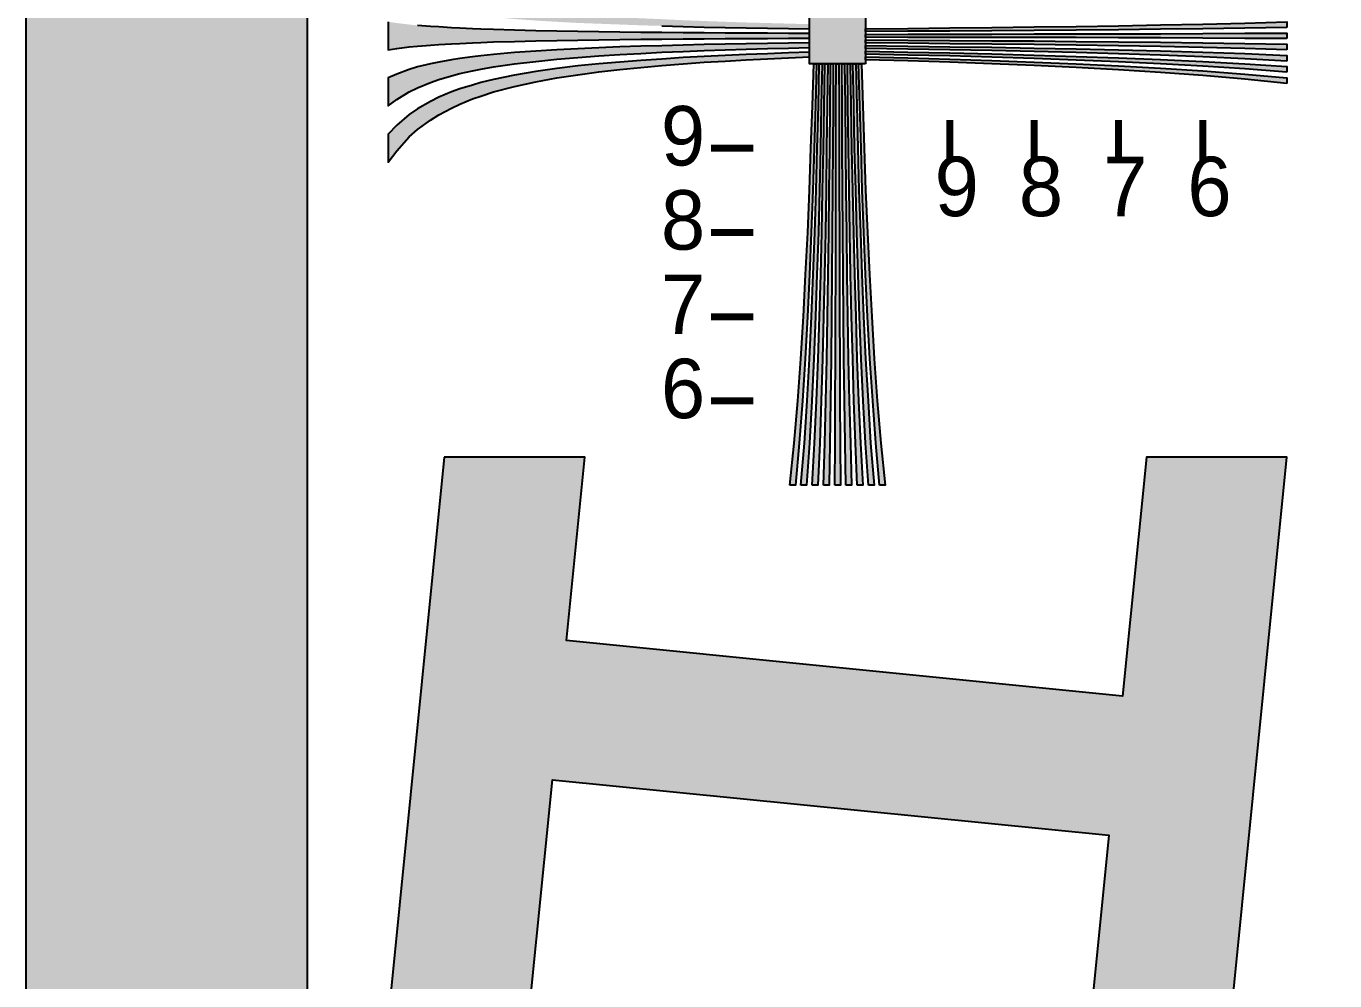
# Model space of a CAD drawing. Header units: millimetres. Extents: x 0 to 420, y 0 to 297.
# Drawn here: x 0 to 115.3, y 127.1 to 211.2 of the extents above; entities that cross this region are included whole.
import ezdxf

# ---------------------------------------------------------------- set-up
doc = ezdxf.new("R2010")
doc.units = ezdxf.units.MM
for name, color, linetype in [('FRAME', 7, 'Continuous'), ('GLUE', 1, 'Continuous'), ('LABELS', 7, 'Continuous'), ('PERIPHERY', 7, 'Continuous'), ('SFR', 7, 'Continuous')]:
    doc.layers.add(name, color=color, linetype=linetype)

msp = doc.modelspace()

# ---------------------------------------------------------------- hatches: boundary and pattern name
at = {"layer": 'FRAME', "true_color": 0x000000}
h = msp.add_hatch(color=7, dxfattribs=at)
h.dxf.hatch_style = 1
h.paths.add_polyline_path([(0, 272.25), (24.75, 272.25), (24.75, 24.75), (0, 24.75), (0, 272.25)])
at = {"layer": 'PERIPHERY', "true_color": 0x000000}
h = msp.add_hatch(color=7, dxfattribs=at)
h.dxf.hatch_style = 1
h.paths.add_polyline_path([(31.9, 214.09), (32.65, 213.75), (33.76, 213.35), (34.5, 213.12), (35.62, 212.85), (36.36, 212.7), (37.47, 212.49), (38.21, 212.38), (39.33, 212.23), (40.07, 212.15), (41.18, 212.02), (43.04, 211.86), (44.9, 211.72), (46.75, 211.61), (48.61, 211.51), (50.47, 211.44), (52.32, 211.37), (54.18, 211.3), (56.03, 211.25), (57.89, 211.2), (59.75, 211.15), (61.6, 211.12), (63.46, 211.08), (65.32, 211.06), (67.17, 211.02), (69.03, 210.99), (69.03, 211.4), (67.17, 211.45), (65.32, 211.5), (63.46, 211.55), (61.6, 211.61), (59.75, 211.68), (57.89, 211.75), (56.03, 211.84), (54.18, 211.92), (52.32, 212.02), (50.47, 212.15), (48.61, 212.28), (46.75, 212.44), (44.9, 212.63), (43.04, 212.85), (41.18, 213.12), (40.07, 213.32), (39.33, 213.47), (38.21, 213.72), (37.47, 213.92), (36.36, 214.25), (35.62, 214.5), (34.5, 214.95), (33.76, 215.33), (32.65, 216.01), (31.9, 216.56), (31.9, 214.09), (31.9, 214.09)])
h = msp.add_hatch(color=7, dxfattribs=at)
h.dxf.hatch_style = 1
h.paths.add_polyline_path([(73.98, 207.9), (69.03, 207.9), (69.03, 212.85), (73.98, 212.85), (73.98, 207.9)])
h = msp.add_hatch(color=7, dxfattribs=at)
h.dxf.hatch_style = 1
h.paths.add_polyline_path([(31.9, 209.14), (32.65, 209.25), (33.76, 209.39), (34.5, 209.46), (35.62, 209.55), (36.36, 209.61), (37.47, 209.67), (38.21, 209.71), (39.33, 209.76), (40.07, 209.78), (41.18, 209.83), (43.04, 209.88), (44.9, 209.93), (46.75, 209.97), (48.61, 209.99), (50.47, 210.02), (52.32, 210.04), (54.18, 210.07), (56.03, 210.08), (57.89, 210.1), (59.75, 210.12), (61.6, 210.13), (63.46, 210.14), (65.32, 210.15), (67.17, 210.17), (69.03, 210.17), (69.03, 210.59), (67.17, 210.59), (65.32, 210.6), (63.46, 210.61), (61.6, 210.62), (59.75, 210.64), (57.89, 210.65), (56.03, 210.67), (54.18, 210.68), (52.32, 210.71), (50.47, 210.74), (48.61, 210.76), (46.75, 210.78), (44.9, 210.82), (43.04, 210.87), (41.18, 210.92), (40.07, 210.97), (39.33, 210.99), (38.21, 211.04), (37.47, 211.08), (36.36, 211.16), (35.62, 211.21), (34.5, 211.29), (33.76, 211.37), (32.65, 211.5), (31.9, 211.61), (31.9, 209.14), (31.9, 209.14)])
h = msp.add_hatch(color=7, dxfattribs=at)
h.dxf.hatch_style = 1
h.paths.add_polyline_path([(111.1, 211.12), (107.39, 211.06), (103.68, 211), (99.97, 210.95), (96.25, 210.91), (92.54, 210.87), (88.83, 210.85), (85.11, 210.81), (81.4, 210.79), (77.69, 210.77), (73.98, 210.75), (73.98, 211), (77.69, 211.03), (81.4, 211.07), (85.11, 211.11), (88.83, 211.16), (92.54, 211.21), (96.25, 211.25), (99.97, 211.33), (103.68, 211.4), (107.39, 211.5), (111.1, 211.61), (111.1, 211.12)])
h = msp.add_hatch(color=7, dxfattribs=at)
h.dxf.hatch_style = 1
h.paths.add_polyline_path([(111.1, 210.13), (107.39, 210.15), (103.68, 210.17), (99.97, 210.19), (96.25, 210.2), (92.54, 210.22), (88.83, 210.23), (85.11, 210.23), (81.4, 210.24), (77.69, 210.24), (73.98, 210.25), (73.98, 210.5), (77.69, 210.51), (81.4, 210.51), (85.11, 210.53), (88.83, 210.54), (92.54, 210.54), (96.25, 210.55), (99.97, 210.56), (103.68, 210.59), (107.39, 210.6), (111.1, 210.62), (111.1, 210.13)])
h = msp.add_hatch(color=7, dxfattribs=at)
h.dxf.hatch_style = 1
h.paths.add_polyline_path([(111.1, 209.14), (107.39, 209.25), (103.68, 209.35), (99.97, 209.42), (96.25, 209.5), (92.54, 209.55), (88.83, 209.61), (85.11, 209.65), (81.4, 209.68), (77.69, 209.72), (73.98, 209.76), (73.98, 210.01), (77.69, 209.98), (81.4, 209.97), (85.11, 209.94), (88.83, 209.92), (92.54, 209.88), (96.25, 209.85), (99.97, 209.81), (103.68, 209.76), (107.39, 209.7), (111.1, 209.63), (111.1, 209.14)])
h = msp.add_hatch(color=7, dxfattribs=at)
h.dxf.hatch_style = 1
h.paths.add_polyline_path([(31.9, 204.19), (32.65, 204.75), (33.76, 205.43), (34.5, 205.8), (35.62, 206.26), (36.36, 206.52), (37.47, 206.84), (38.21, 207.04), (39.33, 207.28), (40.07, 207.43), (41.18, 207.63), (43.04, 207.9), (44.9, 208.12), (46.75, 208.31), (48.61, 208.47), (50.47, 208.61), (52.32, 208.73), (54.18, 208.83), (56.03, 208.92), (57.89, 209), (59.75, 209.08), (61.6, 209.14), (63.46, 209.2), (65.32, 209.25), (67.17, 209.3), (69.03, 209.35), (69.03, 209.76), (67.17, 209.73), (65.32, 209.7), (63.46, 209.67), (61.6, 209.63), (59.75, 209.6), (57.89, 209.55), (56.03, 209.5), (54.18, 209.45), (52.32, 209.39), (50.47, 209.31), (48.61, 209.24), (46.75, 209.14), (44.9, 209.03), (43.04, 208.89), (41.18, 208.73), (40.07, 208.61), (39.33, 208.52), (38.21, 208.37), (37.47, 208.26), (36.36, 208.06), (35.62, 207.9), (34.5, 207.63), (33.76, 207.41), (32.65, 207), (31.9, 206.66), (31.9, 204.19), (31.9, 204.19)])
h = msp.add_hatch(color=7, dxfattribs=at)
h.dxf.hatch_style = 1
h.paths.add_polyline_path([(31.9, 199.24), (32.65, 200.25), (33.76, 201.47), (34.5, 202.12), (35.62, 202.95), (36.36, 203.42), (37.47, 204.01), (38.21, 204.36), (39.33, 204.81), (40.07, 205.07), (41.18, 205.43), (43.04, 205.92), (44.9, 206.33), (46.75, 206.66), (48.61, 206.95), (50.47, 207.2), (52.32, 207.41), (54.18, 207.59), (56.03, 207.75), (57.89, 207.9), (59.75, 208.04), (61.6, 208.15), (63.46, 208.26), (65.32, 208.35), (67.17, 208.43), (69.03, 208.52), (69.03, 208.93), (67.17, 208.87), (65.32, 208.8), (63.46, 208.73), (61.6, 208.64), (59.75, 208.56), (57.89, 208.45), (56.03, 208.33), (54.18, 208.21), (52.32, 208.06), (50.47, 207.9), (48.61, 207.72), (46.75, 207.49), (44.9, 207.22), (43.04, 206.91), (41.18, 206.53), (40.07, 206.26), (39.33, 206.04), (38.21, 205.7), (37.47, 205.43), (36.36, 204.97), (35.62, 204.6), (34.5, 203.95), (33.76, 203.45), (32.65, 202.51), (31.9, 201.71), (31.9, 199.24), (31.9, 199.24)])
h = msp.add_hatch(color=7, dxfattribs=at)
h.dxf.hatch_style = 1
h.paths.add_polyline_path([(111.1, 208.15), (107.39, 208.35), (103.68, 208.52), (99.97, 208.67), (96.25, 208.78), (92.54, 208.89), (88.83, 208.99), (85.11, 209.07), (81.4, 209.14), (77.69, 209.2), (73.98, 209.26), (73.98, 209.51), (77.69, 209.46), (81.4, 209.41), (85.11, 209.36), (88.83, 209.3), (92.54, 209.23), (96.25, 209.14), (99.97, 209.04), (103.68, 208.93), (107.39, 208.81), (111.1, 208.65), (111.1, 208.15)])
h = msp.add_hatch(color=7, dxfattribs=at)
h.dxf.hatch_style = 1
h.paths.add_polyline_path([(111.1, 207.16), (107.39, 207.46), (103.68, 207.69), (99.97, 207.9), (96.25, 208.08), (92.54, 208.24), (88.83, 208.37), (85.11, 208.48), (81.4, 208.6), (77.69, 208.68), (73.98, 208.77), (73.98, 209.02), (77.69, 208.94), (81.4, 208.87), (85.11, 208.78), (88.83, 208.68), (92.54, 208.56), (96.25, 208.43), (99.97, 208.29), (103.68, 208.11), (107.39, 207.9), (111.1, 207.66), (111.1, 207.16)])
h = msp.add_hatch(color=7, dxfattribs=at)
h.dxf.hatch_style = 1
h.paths.add_polyline_path([(67.29, 170.78), (67.68, 174.49), (68, 178.2), (68.26, 181.91), (68.49, 185.63), (68.69, 189.34), (68.88, 193.05), (69.03, 196.76), (69.16, 200.48), (69.29, 204.19), (69.4, 207.9), (69.65, 207.9), (69.55, 204.19), (69.43, 200.48), (69.32, 196.76), (69.19, 193.05), (69.03, 189.34), (68.85, 185.63), (68.64, 181.91), (68.41, 178.2), (68.12, 174.49), (67.79, 170.78), (67.29, 170.78)])
h = msp.add_hatch(color=7, dxfattribs=at)
h.dxf.hatch_style = 1
h.paths.add_polyline_path([(68.28, 170.78), (68.58, 174.49), (68.82, 178.2), (69.03, 181.91), (69.2, 185.63), (69.36, 189.34), (69.5, 193.05), (69.61, 196.76), (69.72, 200.48), (69.81, 204.19), (69.89, 207.9), (70.14, 207.9), (70.07, 204.19), (69.99, 200.48), (69.9, 196.76), (69.81, 193.05), (69.68, 189.34), (69.56, 185.63), (69.41, 181.91), (69.24, 178.2), (69.03, 174.49), (68.78, 170.78), (68.28, 170.78)])
h = msp.add_hatch(color=7, dxfattribs=at)
h.dxf.hatch_style = 1
h.paths.add_polyline_path([(69.27, 170.78), (69.47, 174.49), (69.64, 178.2), (69.79, 181.91), (69.9, 185.63), (70.02, 189.34), (70.12, 193.05), (70.19, 196.76), (70.26, 200.48), (70.33, 204.19), (70.39, 207.9), (70.64, 207.9), (70.59, 204.19), (70.54, 200.48), (70.49, 196.76), (70.43, 193.05), (70.35, 189.34), (70.26, 185.63), (70.17, 181.91), (70.05, 178.2), (69.93, 174.49), (69.77, 170.78), (69.27, 170.78)])
h = msp.add_hatch(color=7, dxfattribs=at)
h.dxf.hatch_style = 1
h.paths.add_polyline_path([(70.26, 170.78), (70.38, 174.49), (70.47, 178.2), (70.55, 181.91), (70.62, 185.63), (70.67, 189.34), (70.73, 193.05), (70.77, 196.76), (70.81, 200.48), (70.85, 204.19), (70.88, 207.9), (71.13, 207.9), (71.11, 204.19), (71.09, 200.48), (71.07, 196.76), (71.04, 193.05), (71.01, 189.34), (70.97, 185.63), (70.93, 181.91), (70.88, 178.2), (70.82, 174.49), (70.76, 170.78), (70.26, 170.78)])
h = msp.add_hatch(color=7, dxfattribs=at)
h.dxf.hatch_style = 1
h.paths.add_polyline_path([(71.25, 170.78), (71.28, 174.49), (71.29, 178.2), (71.32, 181.91), (71.33, 185.63), (71.34, 189.34), (71.35, 193.05), (71.35, 196.76), (71.36, 200.48), (71.36, 204.19), (71.38, 207.9), (71.62, 207.9), (71.64, 204.19), (71.64, 200.48), (71.65, 196.76), (71.66, 193.05), (71.66, 189.34), (71.67, 185.63), (71.69, 181.91), (71.71, 178.2), (71.72, 174.49), (71.75, 170.78), (71.25, 170.78)])
h = msp.add_hatch(color=7, dxfattribs=at)
h.dxf.hatch_style = 1
h.paths.add_polyline_path([(72.24, 170.78), (72.18, 174.49), (72.12, 178.2), (72.07, 181.91), (72.03, 185.63), (72, 189.34), (71.97, 193.05), (71.93, 196.76), (71.91, 200.48), (71.9, 204.19), (71.87, 207.9), (72.12, 207.9), (72.16, 204.19), (72.19, 200.48), (72.23, 196.76), (72.28, 193.05), (72.33, 189.34), (72.38, 185.63), (72.45, 181.91), (72.53, 178.2), (72.63, 174.49), (72.74, 170.78), (72.24, 170.78)])
h = msp.add_hatch(color=7, dxfattribs=at)
h.dxf.hatch_style = 1
h.paths.add_polyline_path([(73.23, 170.78), (73.07, 174.49), (72.95, 178.2), (72.84, 181.91), (72.74, 185.63), (72.65, 189.34), (72.59, 193.05), (72.52, 196.76), (72.47, 200.48), (72.42, 204.19), (72.37, 207.9), (72.61, 207.9), (72.68, 204.19), (72.74, 200.48), (72.81, 196.76), (72.9, 193.05), (72.99, 189.34), (73.1, 185.63), (73.21, 181.91), (73.36, 178.2), (73.53, 174.49), (73.73, 170.78), (73.23, 170.78)])
h = msp.add_hatch(color=7, dxfattribs=at)
h.dxf.hatch_style = 1
h.paths.add_polyline_path([(74.22, 170.78), (73.98, 174.49), (73.77, 178.2), (73.59, 181.91), (73.44, 185.63), (73.32, 189.34), (73.21, 193.05), (73.1, 196.76), (73.01, 200.48), (72.94, 204.19), (72.86, 207.9), (73.11, 207.9), (73.2, 204.19), (73.28, 200.48), (73.39, 196.76), (73.52, 193.05), (73.64, 189.34), (73.8, 185.63), (73.98, 181.91), (74.19, 178.2), (74.42, 174.49), (74.72, 170.78), (74.22, 170.78)])
h = msp.add_hatch(color=7, dxfattribs=at)
h.dxf.hatch_style = 1
h.paths.add_polyline_path([(75.21, 170.78), (74.88, 174.49), (74.6, 178.2), (74.36, 181.91), (74.15, 185.63), (73.98, 189.34), (73.83, 193.05), (73.68, 196.76), (73.57, 200.48), (73.46, 204.19), (73.36, 207.9), (73.6, 207.9), (73.72, 204.19), (73.84, 200.48), (73.98, 196.76), (74.14, 193.05), (74.31, 189.34), (74.51, 185.63), (74.74, 181.91), (75, 178.2), (75.33, 174.49), (75.71, 170.78), (75.21, 170.78)])
h = msp.add_hatch(color=7, dxfattribs=at)
h.dxf.hatch_style = 1
h.paths.add_polyline_path([(111.1, 206.17), (107.39, 206.55), (103.68, 206.88), (99.97, 207.13), (96.25, 207.37), (92.54, 207.57), (88.83, 207.75), (85.11, 207.9), (81.4, 208.04), (77.69, 208.16), (73.98, 208.27), (73.98, 208.52), (77.69, 208.42), (81.4, 208.31), (85.11, 208.2), (88.83, 208.06), (92.54, 207.9), (96.25, 207.73), (99.97, 207.52), (103.68, 207.28), (107.39, 207), (111.1, 206.67), (111.1, 206.17)])
at = {"layer": 'SFR', "true_color": 0x000000}
h = msp.add_hatch(color=7, dxfattribs=at)
h.dxf.hatch_style = 1
h.paths.add_polyline_path([(36.85, 173.25), (31.9, 123.75), (44.28, 123.75), (46.39, 144.82), (95.4, 139.92), (93.78, 123.75), (106.15, 123.75), (111.1, 173.25), (98.73, 173.25), (96.62, 152.17), (47.61, 157.08), (49.23, 173.25), (36.85, 173.25), (36.85, 173.25)])

# ---------------------------------------------------------------- linework, layer by layer
at = {"layer": 'FRAME', "color": 250}
msp.add_lwpolyline([(0, 272.25), (24.75, 272.25), (24.75, 24.75), (0, 24.75), (0, 272.25)], close=True, dxfattribs=at)
at = {"layer": 'FRAME', "color": 250, "true_color": 0x000000}
for points in [[(0, 272.25), (0, 24.75), (24.75, 24.75)], [(24.75, 24.75), (24.75, 272.25), (0, 272.25)]]:
    msp.add_solid(points, dxfattribs=at)
at = {"layer": 'GLUE', "color": 1, "lineweight": 18}
msp.add_lwpolyline([(0, 0), (420, 0), (420, 297), (0, 297), (0, 0)], dxfattribs=at)
at = {"layer": 'PERIPHERY', "color": 250}
for points in [[(73.98, 207.9), (69.03, 207.9), (69.03, 212.85), (73.98, 212.85), (73.98, 207.9)], [(111.1, 211.12), (107.39, 211.06), (103.68, 211), (99.97, 210.95), (96.25, 210.91), (92.54, 210.87), (88.83, 210.85), (85.11, 210.81), (81.4, 210.79), (77.69, 210.77), (73.98, 210.75), (73.98, 211), (77.69, 211.03), (81.4, 211.07), (85.11, 211.11), (88.83, 211.16), (92.54, 211.21), (96.25, 211.25), (99.97, 211.33), (103.68, 211.4), (107.39, 211.5), (111.1, 211.61), (111.1, 211.12)], [(111.1, 210.13), (107.39, 210.15), (103.68, 210.17), (99.97, 210.19), (96.25, 210.2), (92.54, 210.22), (88.83, 210.23), (85.11, 210.23), (81.4, 210.24), (77.69, 210.24), (73.98, 210.25), (73.98, 210.5), (77.69, 210.51), (81.4, 210.51), (85.11, 210.53), (88.83, 210.54), (92.54, 210.54), (96.25, 210.55), (99.97, 210.56), (103.68, 210.59), (107.39, 210.6), (111.1, 210.62), (111.1, 210.13)], [(111.1, 209.14), (107.39, 209.25), (103.68, 209.35), (99.97, 209.42), (96.25, 209.5), (92.54, 209.55), (88.83, 209.61), (85.11, 209.65), (81.4, 209.68), (77.69, 209.72), (73.98, 209.76), (73.98, 210.01), (77.69, 209.98), (81.4, 209.97), (85.11, 209.94), (88.83, 209.92), (92.54, 209.88), (96.25, 209.85), (99.97, 209.81), (103.68, 209.76), (107.39, 209.7), (111.1, 209.63), (111.1, 209.14)], [(31.9, 204.19), (32.65, 204.75), (33.76, 205.43), (34.5, 205.8), (35.62, 206.26), (36.36, 206.52), (37.47, 206.84), (38.21, 207.04), (39.33, 207.28), (40.07, 207.43), (41.18, 207.63), (43.04, 207.9), (44.9, 208.12), (46.75, 208.31), (48.61, 208.47), (50.47, 208.61), (52.32, 208.73), (54.18, 208.83), (56.03, 208.92), (57.89, 209), (59.75, 209.08), (61.6, 209.14), (63.46, 209.2), (65.32, 209.25), (67.17, 209.3), (69.03, 209.35), (69.03, 209.76), (67.17, 209.73), (65.32, 209.7), (63.46, 209.67), (61.6, 209.63), (59.75, 209.6), (57.89, 209.55), (56.03, 209.5), (54.18, 209.45), (52.32, 209.39), (50.47, 209.31), (48.61, 209.24), (46.75, 209.14), (44.9, 209.03), (43.04, 208.89), (41.18, 208.73), (40.07, 208.61), (39.33, 208.52), (38.21, 208.37), (37.47, 208.26), (36.36, 208.06), (35.62, 207.9), (34.5, 207.63), (33.76, 207.41), (32.65, 207), (31.9, 206.66), (31.9, 204.19), (31.9, 204.19)], [(31.9, 199.24), (32.65, 200.25), (33.76, 201.47), (34.5, 202.12), (35.62, 202.95), (36.36, 203.42), (37.47, 204.01), (38.21, 204.36), (39.33, 204.81), (40.07, 205.07), (41.18, 205.43), (43.04, 205.92), (44.9, 206.33), (46.75, 206.66), (48.61, 206.95), (50.47, 207.2), (52.32, 207.41), (54.18, 207.59), (56.03, 207.75), (57.89, 207.9), (59.75, 208.04), (61.6, 208.15), (63.46, 208.26), (65.32, 208.35), (67.17, 208.43), (69.03, 208.52), (69.03, 208.93), (67.17, 208.87), (65.32, 208.8), (63.46, 208.73), (61.6, 208.64), (59.75, 208.56), (57.89, 208.45), (56.03, 208.33), (54.18, 208.21), (52.32, 208.06), (50.47, 207.9), (48.61, 207.72), (46.75, 207.49), (44.9, 207.22), (43.04, 206.91), (41.18, 206.53), (40.07, 206.26), (39.33, 206.04), (38.21, 205.7), (37.47, 205.43), (36.36, 204.97), (35.62, 204.6), (34.5, 203.95), (33.76, 203.45), (32.65, 202.51), (31.9, 201.71), (31.9, 199.24), (31.9, 199.24)], [(111.1, 208.15), (107.39, 208.35), (103.68, 208.52), (99.97, 208.67), (96.25, 208.78), (92.54, 208.89), (88.83, 208.99), (85.11, 209.07), (81.4, 209.14), (77.69, 209.2), (73.98, 209.26), (73.98, 209.51), (77.69, 209.46), (81.4, 209.41), (85.11, 209.36), (88.83, 209.3), (92.54, 209.23), (96.25, 209.14), (99.97, 209.04), (103.68, 208.93), (107.39, 208.81), (111.1, 208.65), (111.1, 208.15)], [(111.1, 207.16), (107.39, 207.46), (103.68, 207.69), (99.97, 207.9), (96.25, 208.08), (92.54, 208.24), (88.83, 208.37), (85.11, 208.48), (81.4, 208.6), (77.69, 208.68), (73.98, 208.77), (73.98, 209.02), (77.69, 208.94), (81.4, 208.87), (85.11, 208.78), (88.83, 208.68), (92.54, 208.56), (96.25, 208.43), (99.97, 208.29), (103.68, 208.11), (107.39, 207.9), (111.1, 207.66), (111.1, 207.16)], [(67.29, 170.78), (67.68, 174.49), (68, 178.2), (68.26, 181.91), (68.49, 185.63), (68.69, 189.34), (68.88, 193.05), (69.03, 196.76), (69.16, 200.48), (69.29, 204.19), (69.4, 207.9), (69.65, 207.9), (69.55, 204.19), (69.43, 200.48), (69.32, 196.76), (69.19, 193.05), (69.03, 189.34), (68.85, 185.63), (68.64, 181.91), (68.41, 178.2), (68.12, 174.49), (67.79, 170.78), (67.29, 170.78)], [(68.28, 170.78), (68.58, 174.49), (68.82, 178.2), (69.03, 181.91), (69.2, 185.63), (69.36, 189.34), (69.5, 193.05), (69.61, 196.76), (69.72, 200.48), (69.81, 204.19), (69.89, 207.9), (70.14, 207.9), (70.07, 204.19), (69.99, 200.48), (69.9, 196.76), (69.81, 193.05), (69.68, 189.34), (69.56, 185.63), (69.41, 181.91), (69.24, 178.2), (69.03, 174.49), (68.78, 170.78), (68.28, 170.78)], [(69.27, 170.78), (69.47, 174.49), (69.64, 178.2), (69.79, 181.91), (69.9, 185.63), (70.02, 189.34), (70.12, 193.05), (70.19, 196.76), (70.26, 200.48), (70.33, 204.19), (70.39, 207.9), (70.64, 207.9), (70.59, 204.19), (70.54, 200.48), (70.49, 196.76), (70.43, 193.05), (70.35, 189.34), (70.26, 185.63), (70.17, 181.91), (70.05, 178.2), (69.93, 174.49), (69.77, 170.78), (69.27, 170.78)], [(70.26, 170.78), (70.38, 174.49), (70.47, 178.2), (70.55, 181.91), (70.62, 185.63), (70.67, 189.34), (70.73, 193.05), (70.77, 196.76), (70.81, 200.48), (70.85, 204.19), (70.88, 207.9), (71.13, 207.9), (71.11, 204.19), (71.09, 200.48), (71.07, 196.76), (71.04, 193.05), (71.01, 189.34), (70.97, 185.63), (70.93, 181.91), (70.88, 178.2), (70.82, 174.49), (70.76, 170.78), (70.26, 170.78)], [(71.25, 170.78), (71.28, 174.49), (71.29, 178.2), (71.32, 181.91), (71.33, 185.63), (71.34, 189.34), (71.35, 193.05), (71.35, 196.76), (71.36, 200.48), (71.36, 204.19), (71.38, 207.9), (71.62, 207.9), (71.64, 204.19), (71.64, 200.48), (71.65, 196.76), (71.66, 193.05), (71.66, 189.34), (71.67, 185.63), (71.69, 181.91), (71.71, 178.2), (71.72, 174.49), (71.75, 170.78), (71.25, 170.78)], [(72.24, 170.78), (72.18, 174.49), (72.12, 178.2), (72.07, 181.91), (72.03, 185.63), (72, 189.34), (71.97, 193.05), (71.93, 196.76), (71.91, 200.48), (71.9, 204.19), (71.87, 207.9), (72.12, 207.9), (72.16, 204.19), (72.19, 200.48), (72.23, 196.76), (72.28, 193.05), (72.33, 189.34), (72.38, 185.63), (72.45, 181.91), (72.53, 178.2), (72.63, 174.49), (72.74, 170.78), (72.24, 170.78)], [(73.23, 170.78), (73.07, 174.49), (72.95, 178.2), (72.84, 181.91), (72.74, 185.63), (72.65, 189.34), (72.59, 193.05), (72.52, 196.76), (72.47, 200.48), (72.42, 204.19), (72.37, 207.9), (72.61, 207.9), (72.68, 204.19), (72.74, 200.48), (72.81, 196.76), (72.9, 193.05), (72.99, 189.34), (73.1, 185.63), (73.21, 181.91), (73.36, 178.2), (73.53, 174.49), (73.73, 170.78), (73.23, 170.78)], [(74.22, 170.78), (73.98, 174.49), (73.77, 178.2), (73.59, 181.91), (73.44, 185.63), (73.32, 189.34), (73.21, 193.05), (73.1, 196.76), (73.01, 200.48), (72.94, 204.19), (72.86, 207.9), (73.11, 207.9), (73.2, 204.19), (73.28, 200.48), (73.39, 196.76), (73.52, 193.05), (73.64, 189.34), (73.8, 185.63), (73.98, 181.91), (74.19, 178.2), (74.42, 174.49), (74.72, 170.78), (74.22, 170.78)], [(75.21, 170.78), (74.88, 174.49), (74.6, 178.2), (74.36, 181.91), (74.15, 185.63), (73.98, 189.34), (73.83, 193.05), (73.68, 196.76), (73.57, 200.48), (73.46, 204.19), (73.36, 207.9), (73.6, 207.9), (73.72, 204.19), (73.84, 200.48), (73.98, 196.76), (74.14, 193.05), (74.31, 189.34), (74.51, 185.63), (74.74, 181.91), (75, 178.2), (75.33, 174.49), (75.71, 170.78), (75.21, 170.78)], [(111.1, 206.17), (107.39, 206.55), (103.68, 206.88), (99.97, 207.13), (96.25, 207.37), (92.54, 207.57), (88.83, 207.75), (85.11, 207.9), (81.4, 208.04), (77.69, 208.16), (73.98, 208.27), (73.98, 208.52), (77.69, 208.42), (81.4, 208.31), (85.11, 208.2), (88.83, 208.06), (92.54, 207.9), (96.25, 207.73), (99.97, 207.52), (103.68, 207.28), (107.39, 207), (111.1, 206.67), (111.1, 206.17)]]:
    msp.add_lwpolyline(points, close=True, dxfattribs=at)
for points in [[(31.9, 211.61), (31.9, 209.14), (31.9, 209.14), (31.9, 209.14), (32.65, 209.25), (33.76, 209.39), (34.5, 209.46), (35.62, 209.55), (36.36, 209.61), (37.47, 209.67), (38.21, 209.71), (39.33, 209.76), (40.07, 209.78), (41.18, 209.83), (43.04, 209.88), (44.9, 209.93), (46.75, 209.97), (48.61, 209.99), (50.47, 210.02), (52.32, 210.04), (54.18, 210.07), (56.03, 210.08), (57.89, 210.1), (59.75, 210.12), (61.6, 210.13), (63.46, 210.14), (65.32, 210.15), (67.17, 210.17), (69.03, 210.17), (69.03, 210.59), (67.17, 210.59), (65.32, 210.6), (63.46, 210.61), (61.6, 210.62), (59.75, 210.64), (57.89, 210.65), (56.03, 210.67), (54.18, 210.68), (52.32, 210.71), (50.47, 210.74), (48.61, 210.76), (46.75, 210.78), (44.9, 210.82), (43.04, 210.87), (41.18, 210.92), (40.07, 210.97), (39.33, 210.99), (38.21, 211.04), (37.47, 211.08), (36.36, 211.16), (35.62, 211.21), (34.5, 211.29)], [(56.03, 211.25), (57.89, 211.2), (59.75, 211.15), (61.6, 211.12), (63.46, 211.08), (65.32, 211.06), (67.17, 211.02), (69.03, 210.99), (69.03, 211.4)]]:
    msp.add_lwpolyline(points, dxfattribs=at)
at = {"layer": 'PERIPHERY', "color": 250, "lineweight": 35, "const_width": 0.619}
for points in [[(81.4, 199.24), (81.4, 202.95)], [(88.83, 199.24), (88.83, 202.95)], [(96.25, 199.24), (96.25, 202.95)], [(103.68, 199.24), (103.68, 202.95)], [(60.36, 200.48), (64.08, 200.48)], [(60.36, 193.05), (64.08, 193.05)], [(60.36, 185.62), (64.08, 185.62)], [(60.36, 178.2), (64.08, 178.2)]]:
    msp.add_lwpolyline(points, dxfattribs=at)
at = {"layer": 'PERIPHERY', "color": 250, "true_color": 0x000000}
for points in [[(73.98, 207.9), (73.98, 212.85), (69.03, 212.85)], [(69.03, 212.85), (69.03, 207.9), (73.98, 207.9)], [(31.9, 209.14), (32.65, 211.5), (31.9, 211.61)], [(31.9, 209.14), (33.76, 211.37), (32.65, 211.5)], [(31.9, 209.14), (34.5, 211.29), (33.76, 211.37)], [(31.9, 209.14), (35.62, 211.21), (34.5, 211.29)], [(31.9, 209.14), (36.36, 211.16), (35.62, 211.21)], [(31.9, 209.14), (37.47, 211.08), (36.36, 211.16)], [(31.9, 209.14), (38.21, 211.04), (37.47, 211.08)], [(56.03, 211.25), (69.03, 210.99), (69.03, 211.4)], [(56.03, 211.25), (57.89, 211.2), (61.6, 211.12)], [(56.03, 211.25), (61.6, 211.12), (63.46, 211.08)], [(56.03, 211.25), (63.46, 211.08), (65.32, 211.06)], [(56.03, 211.25), (65.32, 211.06), (67.17, 211.02)], [(56.03, 211.25), (67.17, 211.02), (69.03, 210.99)], [(57.89, 211.2), (59.75, 211.15), (61.6, 211.12)], [(111.1, 211.12), (77.69, 211.03), (73.98, 211)], [(111.1, 211.12), (73.98, 211), (73.98, 210.75)], [(111.1, 211.12), (73.98, 210.75), (77.69, 210.77)], [(111.1, 211.12), (81.4, 211.07), (77.69, 211.03)], [(111.1, 211.12), (77.69, 210.77), (81.4, 210.79)], [(111.1, 211.12), (85.11, 211.11), (81.4, 211.07)], [(111.1, 211.12), (81.4, 210.79), (85.11, 210.81)], [(111.1, 211.12), (88.83, 211.16), (85.11, 211.11)], [(111.1, 211.12), (85.11, 210.81), (88.83, 210.85)], [(111.1, 211.12), (92.54, 211.21), (88.83, 211.16)], [(111.1, 211.12), (88.83, 210.85), (92.54, 210.87)], [(111.1, 211.12), (96.25, 211.25), (92.54, 211.21)], [(111.1, 211.12), (92.54, 210.87), (96.25, 210.91)], [(111.1, 211.12), (99.97, 211.33), (96.25, 211.25)], [(111.1, 211.12), (96.25, 210.91), (99.97, 210.95)], [(111.1, 211.12), (103.68, 211.4), (99.97, 211.33)], [(111.1, 211.12), (99.97, 210.95), (103.68, 211)], [(111.1, 211.12), (107.39, 211.5), (103.68, 211.4)], [(103.68, 211), (107.39, 211.06), (111.1, 211.12)], [(111.1, 211.12), (111.1, 211.61), (107.39, 211.5)], [(31.9, 209.14), (39.33, 210.99), (38.21, 211.04)], [(31.9, 209.14), (40.07, 210.97), (39.33, 210.99)], [(31.9, 209.14), (41.18, 210.92), (40.07, 210.97)], [(31.9, 209.14), (43.04, 210.87), (41.18, 210.92)], [(31.9, 209.14), (32.65, 209.25), (43.04, 210.87)], [(32.65, 209.25), (44.9, 210.82), (43.04, 210.87)], [(32.65, 209.25), (33.76, 209.39), (44.9, 210.82)], [(33.76, 209.39), (46.75, 210.78), (44.9, 210.82)], [(33.76, 209.39), (34.5, 209.46), (46.75, 210.78)], [(34.5, 209.46), (48.61, 210.76), (46.75, 210.78)], [(34.5, 209.46), (36.36, 209.61), (48.61, 210.76)], [(36.36, 209.61), (50.47, 210.74), (48.61, 210.76)], [(36.36, 209.61), (52.32, 210.71), (50.47, 210.74)], [(36.36, 209.61), (54.18, 210.68), (52.32, 210.71)], [(36.36, 209.61), (37.47, 209.67), (54.18, 210.68)], [(37.47, 209.67), (56.03, 210.67), (54.18, 210.68)], [(37.47, 209.67), (38.21, 209.71), (56.03, 210.67)], [(38.21, 209.71), (57.89, 210.65), (56.03, 210.67)], [(38.21, 209.71), (39.33, 209.76), (57.89, 210.65)], [(39.33, 209.76), (59.75, 210.64), (57.89, 210.65)], [(39.33, 209.76), (41.18, 209.83), (59.75, 210.64)], [(41.18, 209.83), (61.6, 210.62), (59.75, 210.64)], [(41.18, 209.83), (63.46, 210.61), (61.6, 210.62)], [(41.18, 209.83), (65.32, 210.6), (63.46, 210.61)], [(41.18, 209.83), (67.17, 210.59), (65.32, 210.6)], [(41.18, 209.83), (43.04, 209.88), (69.03, 210.59)], [(41.18, 209.83), (69.03, 210.59), (67.17, 210.59)], [(43.04, 209.88), (44.9, 209.93), (69.03, 210.59)], [(44.9, 209.93), (46.75, 209.97), (69.03, 210.59)], [(46.75, 209.97), (48.61, 209.99), (69.03, 210.59)], [(48.61, 209.99), (50.47, 210.02), (69.03, 210.59)], [(50.47, 210.02), (52.32, 210.04), (69.03, 210.59)], [(52.32, 210.04), (54.18, 210.07), (69.03, 210.59)], [(54.18, 210.07), (57.89, 210.1), (69.03, 210.59)], [(54.18, 210.07), (56.03, 210.08), (57.89, 210.1)], [(57.89, 210.1), (59.75, 210.12), (69.03, 210.59)], [(59.75, 210.12), (61.6, 210.13), (69.03, 210.59)], [(61.6, 210.13), (63.46, 210.14), (69.03, 210.59)], [(63.46, 210.14), (65.32, 210.15), (69.03, 210.59)], [(65.32, 210.15), (67.17, 210.17), (69.03, 210.59)], [(67.17, 210.17), (69.03, 210.17), (69.03, 210.59)], [(111.1, 210.13), (77.69, 210.51), (73.98, 210.5)], [(73.98, 210.5), (73.98, 210.25), (77.69, 210.24)], [(73.98, 210.5), (77.69, 210.24), (81.4, 210.24)], [(73.98, 210.5), (81.4, 210.24), (85.11, 210.23)], [(73.98, 210.5), (85.11, 210.23), (88.83, 210.23)], [(73.98, 210.5), (88.83, 210.23), (92.54, 210.22)], [(73.98, 210.5), (92.54, 210.22), (96.25, 210.2)], [(73.98, 210.5), (96.25, 210.2), (99.97, 210.19)], [(73.98, 210.5), (99.97, 210.19), (103.68, 210.17)], [(73.98, 210.5), (103.68, 210.17), (107.39, 210.15)], [(73.98, 210.5), (107.39, 210.15), (111.1, 210.13)], [(77.69, 209.98), (73.98, 210.01), (73.98, 209.76)], [(85.11, 209.94), (77.69, 209.98), (73.98, 209.76)], [(85.11, 209.94), (73.98, 209.76), (77.69, 209.72)], [(111.1, 210.13), (81.4, 210.51), (77.69, 210.51)], [(85.11, 209.94), (81.4, 209.97), (77.69, 209.98)], [(85.11, 209.94), (77.69, 209.72), (81.4, 209.68)], [(111.1, 210.13), (85.11, 210.53), (81.4, 210.51)], [(85.11, 209.94), (81.4, 209.68), (85.11, 209.65)], [(111.1, 210.13), (88.83, 210.54), (85.11, 210.53)], [(111.1, 209.14), (88.83, 209.92), (85.11, 209.94)], [(85.11, 209.94), (85.11, 209.65), (88.83, 209.61)], [(85.11, 209.94), (88.83, 209.61), (92.54, 209.55)], [(85.11, 209.94), (92.54, 209.55), (96.25, 209.5)], [(85.11, 209.94), (96.25, 209.5), (99.97, 209.42)], [(85.11, 209.94), (99.97, 209.42), (103.68, 209.35)], [(85.11, 209.94), (103.68, 209.35), (107.39, 209.25)], [(85.11, 209.94), (107.39, 209.25), (111.1, 209.14)], [(111.1, 210.13), (92.54, 210.54), (88.83, 210.54)], [(111.1, 209.14), (92.54, 209.88), (88.83, 209.92)], [(111.1, 210.13), (96.25, 210.55), (92.54, 210.54)], [(111.1, 210.13), (99.97, 210.56), (96.25, 210.55)], [(111.1, 210.13), (103.68, 210.59), (99.97, 210.56)], [(111.1, 210.13), (107.39, 210.6), (103.68, 210.59)], [(111.1, 210.13), (111.1, 210.62), (107.39, 210.6)], [(34.5, 209.46), (35.62, 209.55), (36.36, 209.61)], [(35.62, 206.26), (36.36, 206.52), (43.04, 208.89)], [(35.62, 206.26), (43.04, 208.89), (41.18, 208.73)], [(36.36, 206.52), (37.47, 206.84), (44.9, 209.03)], [(36.36, 206.52), (44.9, 209.03), (43.04, 208.89)], [(37.47, 206.84), (38.21, 207.04), (44.9, 209.03)], [(38.21, 207.04), (39.33, 207.28), (46.75, 209.14)], [(38.21, 207.04), (46.75, 209.14), (44.9, 209.03)], [(39.33, 209.76), (40.07, 209.78), (41.18, 209.83)], [(39.33, 207.28), (40.07, 207.43), (48.61, 209.24)], [(39.33, 207.28), (48.61, 209.24), (46.75, 209.14)], [(40.07, 207.43), (41.18, 207.63), (50.47, 209.31)], [(40.07, 207.43), (50.47, 209.31), (48.61, 209.24)], [(41.18, 207.63), (43.04, 207.9), (52.32, 209.39)], [(41.18, 207.63), (52.32, 209.39), (50.47, 209.31)], [(43.04, 207.9), (44.9, 208.12), (56.03, 209.5)], [(43.04, 207.9), (56.03, 209.5), (54.18, 209.45)], [(43.04, 207.9), (54.18, 209.45), (52.32, 209.39)], [(44.9, 208.12), (46.75, 208.31), (57.89, 209.55)], [(44.9, 208.12), (57.89, 209.55), (56.03, 209.5)], [(46.75, 208.31), (48.61, 208.47), (61.6, 209.63)], [(46.75, 208.31), (61.6, 209.63), (59.75, 209.6)], [(46.75, 208.31), (59.75, 209.6), (57.89, 209.55)], [(48.61, 208.47), (50.47, 208.61), (63.46, 209.67)], [(48.61, 208.47), (63.46, 209.67), (61.6, 209.63)], [(50.47, 208.61), (52.32, 208.73), (67.17, 209.73)], [(50.47, 208.61), (67.17, 209.73), (65.32, 209.7)], [(50.47, 208.61), (65.32, 209.7), (63.46, 209.67)], [(52.32, 208.73), (54.18, 208.83), (69.03, 209.76)], [(52.32, 208.73), (69.03, 209.76), (67.17, 209.73)], [(52.32, 207.41), (54.18, 207.59), (65.32, 208.8)], [(52.32, 207.41), (65.32, 208.8), (63.46, 208.73)], [(54.18, 208.83), (56.03, 208.92), (69.03, 209.76)], [(54.18, 207.59), (56.03, 207.75), (69.03, 208.93)], [(54.18, 207.59), (69.03, 208.93), (67.17, 208.87)], [(54.18, 207.59), (67.17, 208.87), (65.32, 208.8)], [(56.03, 208.92), (57.89, 209), (69.03, 209.76)], [(56.03, 207.75), (57.89, 207.9), (69.03, 208.93)], [(57.89, 209), (59.75, 209.08), (69.03, 209.76)], [(57.89, 207.9), (59.75, 208.04), (69.03, 208.93)], [(59.75, 209.08), (61.6, 209.14), (69.03, 209.76)], [(59.75, 208.04), (61.6, 208.15), (69.03, 208.93)], [(61.6, 209.14), (63.46, 209.2), (69.03, 209.76)], [(61.6, 208.15), (63.46, 208.26), (69.03, 208.93)], [(63.46, 209.2), (69.03, 209.35), (69.03, 209.76)], [(63.46, 209.2), (65.32, 209.25), (69.03, 209.35)], [(63.46, 208.26), (69.03, 208.52), (69.03, 208.93)], [(65.32, 209.25), (67.17, 209.3), (69.03, 209.35)], [(92.54, 209.23), (77.69, 209.46), (73.98, 209.51)], [(92.54, 209.23), (73.98, 209.51), (73.98, 209.26)], [(92.54, 209.23), (73.98, 209.26), (77.69, 209.2)], [(96.25, 208.43), (77.69, 208.94), (73.98, 209.02)], [(96.25, 208.43), (73.98, 209.02), (73.98, 208.77)], [(96.25, 208.43), (73.98, 208.77), (77.69, 208.68)], [(92.54, 209.23), (81.4, 209.41), (77.69, 209.46)], [(92.54, 209.23), (77.69, 209.2), (81.4, 209.14)], [(96.25, 208.43), (81.4, 208.87), (77.69, 208.94)], [(92.54, 209.23), (85.11, 209.36), (81.4, 209.41)], [(92.54, 209.23), (81.4, 209.14), (85.11, 209.07)], [(96.25, 208.43), (85.11, 208.78), (81.4, 208.87)], [(92.54, 209.23), (88.83, 209.3), (85.11, 209.36)], [(92.54, 209.23), (85.11, 209.07), (88.83, 208.99)], [(92.54, 208.56), (88.83, 208.68), (85.11, 208.78)], [(96.25, 208.43), (92.54, 208.56), (85.11, 208.78)], [(92.54, 209.23), (88.83, 208.99), (92.54, 208.89)], [(111.1, 209.14), (96.25, 209.85), (92.54, 209.88)], [(111.1, 208.15), (96.25, 209.14), (92.54, 209.23)], [(92.54, 209.23), (92.54, 208.89), (96.25, 208.78)], [(92.54, 209.23), (96.25, 208.78), (99.97, 208.67)], [(92.54, 209.23), (99.97, 208.67), (103.68, 208.52)], [(92.54, 209.23), (103.68, 208.52), (107.39, 208.35)], [(92.54, 209.23), (107.39, 208.35), (111.1, 208.15)], [(111.1, 209.14), (99.97, 209.81), (96.25, 209.85)], [(111.1, 208.15), (99.97, 209.04), (96.25, 209.14)], [(111.1, 209.14), (103.68, 209.76), (99.97, 209.81)], [(111.1, 208.15), (103.68, 208.93), (99.97, 209.04)], [(111.1, 209.14), (107.39, 209.7), (103.68, 209.76)], [(111.1, 208.15), (107.39, 208.81), (103.68, 208.93)], [(111.1, 209.14), (111.1, 209.63), (107.39, 209.7)], [(111.1, 208.15), (111.1, 208.65), (107.39, 208.81)], [(31.9, 204.19), (32.65, 204.75), (36.36, 208.06)], [(31.9, 204.19), (36.36, 208.06), (35.62, 207.9)], [(31.9, 204.19), (35.62, 207.9), (34.5, 207.63)], [(31.9, 204.19), (34.5, 207.63), (33.76, 207.41)], [(32.65, 204.75), (33.76, 205.43), (38.21, 208.37)], [(32.65, 204.75), (38.21, 208.37), (37.47, 208.26)], [(32.65, 204.75), (37.47, 208.26), (36.36, 208.06)], [(33.76, 205.43), (34.5, 205.8), (40.07, 208.61)], [(33.76, 205.43), (40.07, 208.61), (39.33, 208.52)], [(33.76, 205.43), (39.33, 208.52), (38.21, 208.37)], [(34.5, 205.8), (35.62, 206.26), (41.18, 208.73)], [(34.5, 205.8), (41.18, 208.73), (40.07, 208.61)], [(41.18, 205.43), (43.04, 205.92), (48.61, 207.72)], [(41.18, 205.43), (48.61, 207.72), (46.75, 207.49)], [(43.04, 205.92), (44.9, 206.33), (52.32, 208.06)], [(43.04, 205.92), (52.32, 208.06), (50.47, 207.9)], [(43.04, 205.92), (50.47, 207.9), (48.61, 207.72)], [(44.9, 206.33), (46.75, 206.66), (54.18, 208.21)], [(44.9, 206.33), (54.18, 208.21), (52.32, 208.06)], [(46.75, 206.66), (48.61, 206.95), (57.89, 208.45)], [(46.75, 206.66), (57.89, 208.45), (56.03, 208.33)], [(46.75, 206.66), (56.03, 208.33), (54.18, 208.21)], [(48.61, 206.95), (50.47, 207.2), (59.75, 208.56)], [(48.61, 206.95), (59.75, 208.56), (57.89, 208.45)], [(50.47, 207.2), (52.32, 207.41), (63.46, 208.73)], [(50.47, 207.2), (63.46, 208.73), (61.6, 208.64)], [(50.47, 207.2), (61.6, 208.64), (59.75, 208.56)], [(63.46, 208.26), (67.17, 208.43), (69.03, 208.52)], [(63.46, 208.26), (65.32, 208.35), (67.17, 208.43)], [(68.85, 185.63), (69.55, 204.19), (69.65, 207.9)], [(68.85, 185.63), (69.65, 207.9), (69.4, 207.9)], [(68.85, 185.63), (69.4, 207.9), (69.29, 204.19)], [(69.56, 185.63), (70.07, 204.19), (70.14, 207.9)], [(69.56, 185.63), (70.14, 207.9), (69.89, 207.9)], [(69.56, 185.63), (69.89, 207.9), (69.81, 204.19)], [(70.35, 189.34), (70.39, 207.9), (70.33, 204.19)], [(70.35, 189.34), (70.59, 204.19), (70.64, 207.9)], [(70.35, 189.34), (70.64, 207.9), (70.39, 207.9)], [(71.07, 196.76), (70.88, 207.9), (70.85, 204.19)], [(71.11, 204.19), (71.13, 207.9), (70.88, 207.9)], [(71.07, 196.76), (71.11, 204.19), (70.88, 207.9)], [(71.25, 170.78), (71.64, 204.19), (71.62, 207.9)], [(71.62, 207.9), (71.28, 174.49), (71.25, 170.78)], [(71.62, 207.9), (71.29, 178.2), (71.28, 174.49)], [(71.62, 207.9), (71.32, 181.91), (71.29, 178.2)], [(71.62, 207.9), (71.33, 185.63), (71.32, 181.91)], [(71.62, 207.9), (71.34, 189.34), (71.33, 185.63)], [(71.62, 207.9), (71.35, 193.05), (71.34, 189.34)], [(71.62, 207.9), (71.36, 200.48), (71.35, 196.76)], [(71.62, 207.9), (71.35, 196.76), (71.35, 193.05)], [(71.62, 207.9), (71.38, 207.9), (71.36, 204.19)], [(71.62, 207.9), (71.36, 204.19), (71.36, 200.48)], [(72.24, 170.78), (72.12, 207.9), (71.87, 207.9)], [(72.24, 170.78), (71.87, 207.9), (71.9, 204.19)], [(72.24, 170.78), (72.16, 204.19), (72.12, 207.9)], [(73.23, 170.78), (72.61, 207.9), (72.37, 207.9)], [(73.23, 170.78), (72.37, 207.9), (72.42, 204.19)], [(73.23, 170.78), (72.68, 204.19), (72.61, 207.9)], [(73.2, 204.19), (73.11, 207.9), (72.86, 207.9)], [(73.28, 200.48), (73.2, 204.19), (72.86, 207.9)], [(73.39, 196.76), (73.28, 200.48), (72.86, 207.9)], [(74.22, 170.78), (73.39, 196.76), (72.86, 207.9)], [(74.22, 170.78), (72.86, 207.9), (72.94, 204.19)], [(73.72, 204.19), (73.6, 207.9), (73.36, 207.9)], [(73.84, 200.48), (73.72, 204.19), (73.36, 207.9)], [(73.98, 196.76), (73.84, 200.48), (73.36, 207.9)], [(74.14, 193.05), (73.98, 196.76), (73.36, 207.9)], [(74.31, 189.34), (74.14, 193.05), (73.36, 207.9)], [(75.21, 170.78), (74.31, 189.34), (73.36, 207.9)], [(75.21, 170.78), (73.36, 207.9), (73.46, 204.19)], [(96.25, 207.73), (77.69, 208.42), (73.98, 208.52)], [(96.25, 207.73), (73.98, 208.52), (73.98, 208.27)], [(96.25, 207.73), (73.98, 208.27), (77.69, 208.16)], [(96.25, 208.43), (77.69, 208.68), (81.4, 208.6)], [(96.25, 207.73), (81.4, 208.31), (77.69, 208.42)], [(96.25, 207.73), (77.69, 208.16), (81.4, 208.04)], [(96.25, 208.43), (81.4, 208.6), (85.11, 208.48)], [(96.25, 207.73), (85.11, 208.2), (81.4, 208.31)], [(96.25, 207.73), (81.4, 208.04), (85.11, 207.9)], [(96.25, 208.43), (85.11, 208.48), (88.83, 208.37)], [(96.25, 207.73), (88.83, 208.06), (85.11, 208.2)], [(96.25, 207.73), (85.11, 207.9), (88.83, 207.75)], [(96.25, 208.43), (88.83, 208.37), (92.54, 208.24)], [(96.25, 207.73), (92.54, 207.9), (88.83, 208.06)], [(96.25, 207.73), (88.83, 207.75), (92.54, 207.57)], [(96.25, 208.43), (92.54, 208.24), (96.25, 208.08)], [(96.25, 207.73), (92.54, 207.57), (96.25, 207.37)], [(111.1, 207.16), (99.97, 208.29), (96.25, 208.43)], [(96.25, 208.43), (96.25, 208.08), (99.97, 207.9)], [(96.25, 208.43), (99.97, 207.9), (103.68, 207.69)], [(96.25, 208.43), (103.68, 207.69), (107.39, 207.46)], [(96.25, 208.43), (107.39, 207.46), (111.1, 207.16)], [(111.1, 206.17), (99.97, 207.52), (96.25, 207.73)], [(96.25, 207.73), (96.25, 207.37), (99.97, 207.13)], [(96.25, 207.73), (99.97, 207.13), (103.68, 206.88)], [(96.25, 207.73), (103.68, 206.88), (107.39, 206.55)], [(96.25, 207.73), (107.39, 206.55), (111.1, 206.17)], [(111.1, 207.16), (103.68, 208.11), (99.97, 208.29)], [(111.1, 207.16), (107.39, 207.9), (103.68, 208.11)], [(111.1, 207.16), (111.1, 207.66), (107.39, 207.9)], [(31.9, 204.19), (33.76, 207.41), (32.65, 207)], [(31.9, 204.19), (32.65, 207), (31.9, 206.66)], [(35.62, 202.95), (36.36, 203.42), (41.18, 206.53)], [(35.62, 202.95), (41.18, 206.53), (40.07, 206.26)], [(36.36, 203.42), (37.47, 204.01), (41.18, 206.53)], [(37.47, 204.01), (38.21, 204.36), (43.04, 206.91)], [(37.47, 204.01), (43.04, 206.91), (41.18, 206.53)], [(38.21, 204.36), (39.33, 204.81), (44.9, 207.22)], [(38.21, 204.36), (44.9, 207.22), (43.04, 206.91)], [(39.33, 204.81), (40.07, 205.07), (46.75, 207.49)], [(39.33, 204.81), (46.75, 207.49), (44.9, 207.22)], [(40.07, 205.07), (41.18, 205.43), (46.75, 207.49)], [(111.1, 206.17), (103.68, 207.28), (99.97, 207.52)], [(111.1, 206.17), (107.39, 207), (103.68, 207.28)], [(111.1, 206.17), (111.1, 206.67), (107.39, 207)], [(33.76, 201.47), (34.5, 202.12), (38.21, 205.7)], [(33.76, 201.47), (38.21, 205.7), (37.47, 205.43)], [(33.76, 201.47), (37.47, 205.43), (36.36, 204.97)], [(34.5, 202.12), (35.62, 202.95), (39.33, 206.04)], [(34.5, 202.12), (39.33, 206.04), (38.21, 205.7)], [(35.62, 202.95), (40.07, 206.26), (39.33, 206.04)], [(31.9, 199.24), (32.65, 200.25), (35.62, 204.6)], [(31.9, 199.24), (35.62, 204.6), (34.5, 203.95)], [(32.65, 200.25), (33.76, 201.47), (36.36, 204.97)], [(32.65, 200.25), (36.36, 204.97), (35.62, 204.6)], [(68.85, 185.63), (69.43, 200.48), (69.55, 204.19)], [(68.85, 185.63), (69.29, 204.19), (69.16, 200.48)], [(69.56, 185.63), (69.99, 200.48), (70.07, 204.19)], [(69.56, 185.63), (69.81, 204.19), (69.72, 200.48)], [(70.35, 189.34), (70.33, 204.19), (70.26, 200.48)], [(70.35, 189.34), (70.54, 200.48), (70.59, 204.19)], [(71.07, 196.76), (70.85, 204.19), (70.81, 200.48)], [(71.07, 196.76), (71.09, 200.48), (71.11, 204.19)], [(71.25, 170.78), (71.64, 200.48), (71.64, 204.19)], [(72.24, 170.78), (71.9, 204.19), (71.91, 200.48)], [(72.24, 170.78), (72.19, 200.48), (72.16, 204.19)], [(73.23, 170.78), (72.42, 204.19), (72.47, 200.48)], [(73.23, 170.78), (72.74, 200.48), (72.68, 204.19)], [(74.22, 170.78), (72.94, 204.19), (73.01, 200.48)], [(75.21, 170.78), (73.46, 204.19), (73.57, 200.48)], [(31.9, 199.24), (34.5, 203.95), (33.76, 203.45)], [(31.9, 199.24), (33.76, 203.45), (32.65, 202.51)], [(31.9, 199.24), (32.65, 202.51), (31.9, 201.71)], [(68.85, 185.63), (69.32, 196.76), (69.43, 200.48)], [(68.85, 185.63), (69.16, 200.48), (69.03, 196.76)], [(69.56, 185.63), (69.9, 196.76), (69.99, 200.48)], [(69.56, 185.63), (69.72, 200.48), (69.61, 196.76)], [(70.35, 189.34), (70.26, 200.48), (70.19, 196.76)], [(70.35, 189.34), (70.49, 196.76), (70.54, 200.48)], [(71.07, 196.76), (70.81, 200.48), (70.77, 196.76)], [(71.25, 170.78), (71.65, 196.76), (71.64, 200.48)], [(72.24, 170.78), (71.91, 200.48), (71.93, 196.76)], [(72.24, 170.78), (72.23, 196.76), (72.19, 200.48)], [(73.23, 170.78), (72.47, 200.48), (72.52, 196.76)], [(73.23, 170.78), (72.81, 196.76), (72.74, 200.48)], [(74.22, 170.78), (73.01, 200.48), (73.1, 196.76)], [(75.21, 170.78), (73.57, 200.48), (73.68, 196.76)], [(68.85, 185.63), (69.19, 193.05), (69.32, 196.76)], [(68.85, 185.63), (69.03, 196.76), (68.88, 193.05)], [(69.56, 185.63), (69.61, 196.76), (69.5, 193.05)], [(69.56, 185.63), (69.68, 189.34), (69.9, 196.76)], [(69.68, 189.34), (69.81, 193.05), (69.9, 196.76)], [(70.35, 189.34), (70.19, 196.76), (70.12, 193.05)], [(70.26, 170.78), (71.04, 193.05), (71.07, 196.76)], [(71.07, 196.76), (70.38, 174.49), (70.26, 170.78)], [(70.35, 189.34), (70.43, 193.05), (70.49, 196.76)], [(71.07, 196.76), (70.47, 178.2), (70.38, 174.49)], [(71.07, 196.76), (70.55, 181.91), (70.47, 178.2)], [(71.07, 196.76), (70.62, 185.63), (70.55, 181.91)], [(71.07, 196.76), (70.67, 189.34), (70.62, 185.63)], [(71.07, 196.76), (70.73, 193.05), (70.67, 189.34)], [(71.07, 196.76), (70.77, 196.76), (70.73, 193.05)], [(71.25, 170.78), (71.66, 193.05), (71.65, 196.76)], [(72.24, 170.78), (71.93, 196.76), (71.97, 193.05)], [(72.24, 170.78), (72.28, 193.05), (72.23, 196.76)], [(73.23, 170.78), (72.52, 196.76), (72.59, 193.05)], [(73.23, 170.78), (72.9, 193.05), (72.81, 196.76)], [(74.22, 170.78), (73.1, 196.76), (73.21, 193.05)], [(74.22, 170.78), (73.52, 193.05), (73.39, 196.76)], [(75.21, 170.78), (73.68, 196.76), (73.83, 193.05)], [(68.85, 185.63), (68.88, 193.05), (68.69, 189.34)], [(68.85, 185.63), (69.03, 189.34), (69.19, 193.05)], [(69.56, 185.63), (69.5, 193.05), (69.36, 189.34)], [(70.35, 189.34), (70.12, 193.05), (70.02, 189.34)], [(70.26, 170.78), (71.01, 189.34), (71.04, 193.05)], [(71.25, 170.78), (71.66, 189.34), (71.66, 193.05)], [(72.24, 170.78), (71.97, 193.05), (72, 189.34)], [(72.24, 170.78), (72.33, 189.34), (72.28, 193.05)], [(73.23, 170.78), (72.59, 193.05), (72.65, 189.34)], [(73.23, 170.78), (72.99, 189.34), (72.9, 193.05)], [(74.22, 170.78), (73.21, 193.05), (73.32, 189.34)], [(74.22, 170.78), (73.64, 189.34), (73.52, 193.05)], [(75.21, 170.78), (73.83, 193.05), (73.98, 189.34)], [(68.85, 185.63), (68.69, 189.34), (68.49, 185.63)], [(69.56, 185.63), (69.36, 189.34), (69.2, 185.63)], [(69.27, 170.78), (70.26, 185.63), (70.35, 189.34)], [(70.35, 189.34), (69.47, 174.49), (69.27, 170.78)], [(70.35, 189.34), (69.64, 178.2), (69.47, 174.49)], [(70.35, 189.34), (69.79, 181.91), (69.64, 178.2)], [(70.35, 189.34), (69.9, 185.63), (69.79, 181.91)], [(70.35, 189.34), (70.02, 189.34), (69.9, 185.63)], [(70.26, 170.78), (70.97, 185.63), (71.01, 189.34)], [(71.25, 170.78), (71.67, 185.63), (71.66, 189.34)], [(72.24, 170.78), (72, 189.34), (72.03, 185.63)], [(72.24, 170.78), (72.38, 185.63), (72.33, 189.34)], [(73.23, 170.78), (72.65, 189.34), (72.74, 185.63)], [(73.23, 170.78), (73.1, 185.63), (72.99, 189.34)], [(74.22, 170.78), (73.32, 189.34), (73.44, 185.63)], [(74.22, 170.78), (73.8, 185.63), (73.64, 189.34)], [(75.21, 170.78), (73.98, 189.34), (74.15, 185.63)], [(75.21, 170.78), (74.51, 185.63), (74.31, 189.34)], [(67.29, 170.78), (68.64, 181.91), (68.85, 185.63)], [(68.85, 185.63), (67.68, 174.49), (67.29, 170.78)], [(68.85, 185.63), (68, 178.2), (67.68, 174.49)], [(68.85, 185.63), (68.26, 181.91), (68, 178.2)], [(68.85, 185.63), (68.49, 185.63), (68.26, 181.91)], [(68.28, 170.78), (69.41, 181.91), (69.56, 185.63)], [(69.56, 185.63), (68.58, 174.49), (68.28, 170.78)], [(69.56, 185.63), (68.82, 178.2), (68.58, 174.49)], [(69.56, 185.63), (69.03, 181.91), (68.82, 178.2)], [(69.56, 185.63), (69.2, 185.63), (69.03, 181.91)], [(69.27, 170.78), (70.17, 181.91), (70.26, 185.63)], [(70.26, 170.78), (70.93, 181.91), (70.97, 185.63)], [(71.25, 170.78), (71.69, 181.91), (71.67, 185.63)], [(72.24, 170.78), (72.03, 185.63), (72.07, 181.91)], [(72.24, 170.78), (72.45, 181.91), (72.38, 185.63)], [(73.23, 170.78), (72.74, 185.63), (72.84, 181.91)], [(73.23, 170.78), (73.21, 181.91), (73.1, 185.63)], [(74.22, 170.78), (73.44, 185.63), (73.59, 181.91)], [(74.22, 170.78), (73.98, 181.91), (73.8, 185.63)], [(75.21, 170.78), (74.15, 185.63), (74.36, 181.91)], [(75.21, 170.78), (74.74, 181.91), (74.51, 185.63)], [(67.29, 170.78), (68.41, 178.2), (68.64, 181.91)], [(68.28, 170.78), (69.24, 178.2), (69.41, 181.91)], [(69.27, 170.78), (70.05, 178.2), (70.17, 181.91)], [(70.26, 170.78), (70.88, 178.2), (70.93, 181.91)], [(71.25, 170.78), (71.71, 178.2), (71.69, 181.91)], [(72.24, 170.78), (72.07, 181.91), (72.12, 178.2)], [(72.24, 170.78), (72.53, 178.2), (72.45, 181.91)], [(73.23, 170.78), (72.84, 181.91), (72.95, 178.2)], [(73.23, 170.78), (73.36, 178.2), (73.21, 181.91)], [(74.22, 170.78), (73.59, 181.91), (73.77, 178.2)], [(74.22, 170.78), (74.19, 178.2), (73.98, 181.91)], [(75.21, 170.78), (74.36, 181.91), (74.6, 178.2)], [(75.21, 170.78), (75, 178.2), (74.74, 181.91)], [(67.29, 170.78), (68.12, 174.49), (68.41, 178.2)], [(68.28, 170.78), (69.03, 174.49), (69.24, 178.2)], [(69.27, 170.78), (69.93, 174.49), (70.05, 178.2)], [(70.26, 170.78), (70.82, 174.49), (70.88, 178.2)], [(71.25, 170.78), (71.72, 174.49), (71.71, 178.2)], [(72.12, 178.2), (72.18, 174.49), (72.24, 170.78)], [(72.24, 170.78), (72.63, 174.49), (72.53, 178.2)], [(72.95, 178.2), (73.07, 174.49), (73.23, 170.78)], [(73.23, 170.78), (73.53, 174.49), (73.36, 178.2)], [(73.77, 178.2), (73.98, 174.49), (74.22, 170.78)], [(74.22, 170.78), (74.42, 174.49), (74.19, 178.2)], [(74.6, 178.2), (74.88, 174.49), (75.21, 170.78)], [(75.21, 170.78), (75.33, 174.49), (75, 178.2)], [(67.29, 170.78), (67.79, 170.78), (68.12, 174.49)], [(68.28, 170.78), (68.78, 170.78), (69.03, 174.49)], [(69.27, 170.78), (69.77, 170.78), (69.93, 174.49)], [(70.26, 170.78), (70.76, 170.78), (70.82, 174.49)], [(71.25, 170.78), (71.75, 170.78), (71.72, 174.49)], [(72.24, 170.78), (72.74, 170.78), (72.63, 174.49)], [(73.23, 170.78), (73.73, 170.78), (73.53, 174.49)], [(74.22, 170.78), (74.72, 170.78), (74.42, 174.49)], [(75.21, 170.78), (75.71, 170.78), (75.33, 174.49)]]:
    msp.add_solid(points, dxfattribs=at)
at = {"layer": 'SFR', "color": 250}
msp.add_lwpolyline([(36.85, 173.25), (31.9, 123.75), (44.28, 123.75), (46.39, 144.82), (95.4, 139.92), (93.78, 123.75), (106.15, 123.75), (111.1, 173.25), (98.73, 173.25), (96.62, 152.17), (47.61, 157.08), (49.23, 173.25), (36.85, 173.25), (36.85, 173.25)], close=True, dxfattribs=at)
at = {"layer": 'SFR', "color": 250, "true_color": 0x000000}
for points in [[(36.85, 173.25), (36.85, 173.25), (31.9, 123.75)], [(36.85, 173.25), (31.9, 123.75), (44.28, 123.75)], [(36.85, 173.25), (44.28, 123.75), (46.39, 144.82)], [(36.85, 173.25), (46.39, 144.82), (47.61, 157.08)], [(47.61, 157.08), (49.23, 173.25), (36.85, 173.25)], [(95.4, 139.92), (106.15, 123.75), (111.1, 173.25)], [(95.4, 139.92), (111.1, 173.25), (98.73, 173.25)], [(95.4, 139.92), (98.73, 173.25), (96.62, 152.17)], [(46.39, 144.82), (96.62, 152.17), (47.61, 157.08)], [(46.39, 144.82), (95.4, 139.92), (96.62, 152.17)], [(95.4, 139.92), (93.78, 123.75), (106.15, 123.75)]]:
    msp.add_solid(points, dxfattribs=at)

# ---------------------------------------------------------------- texts
at = {"layer": 'LABELS', "color": 250}
for s, p in [('9', (55.94, 198.95)), ('9', (80.06, 194.48)), ('8', (87.48, 194.48)), ('7', (94.91, 194.48)), ('6', (102.33, 194.48)), ('8', (55.94, 191.53)), ('7', (55.94, 184.1)), ('6', (55.94, 176.68))]:
    msp.add_text(s, height=5.24, dxfattribs=at).set_placement(p)

doc.saveas('drawing.dxf')
